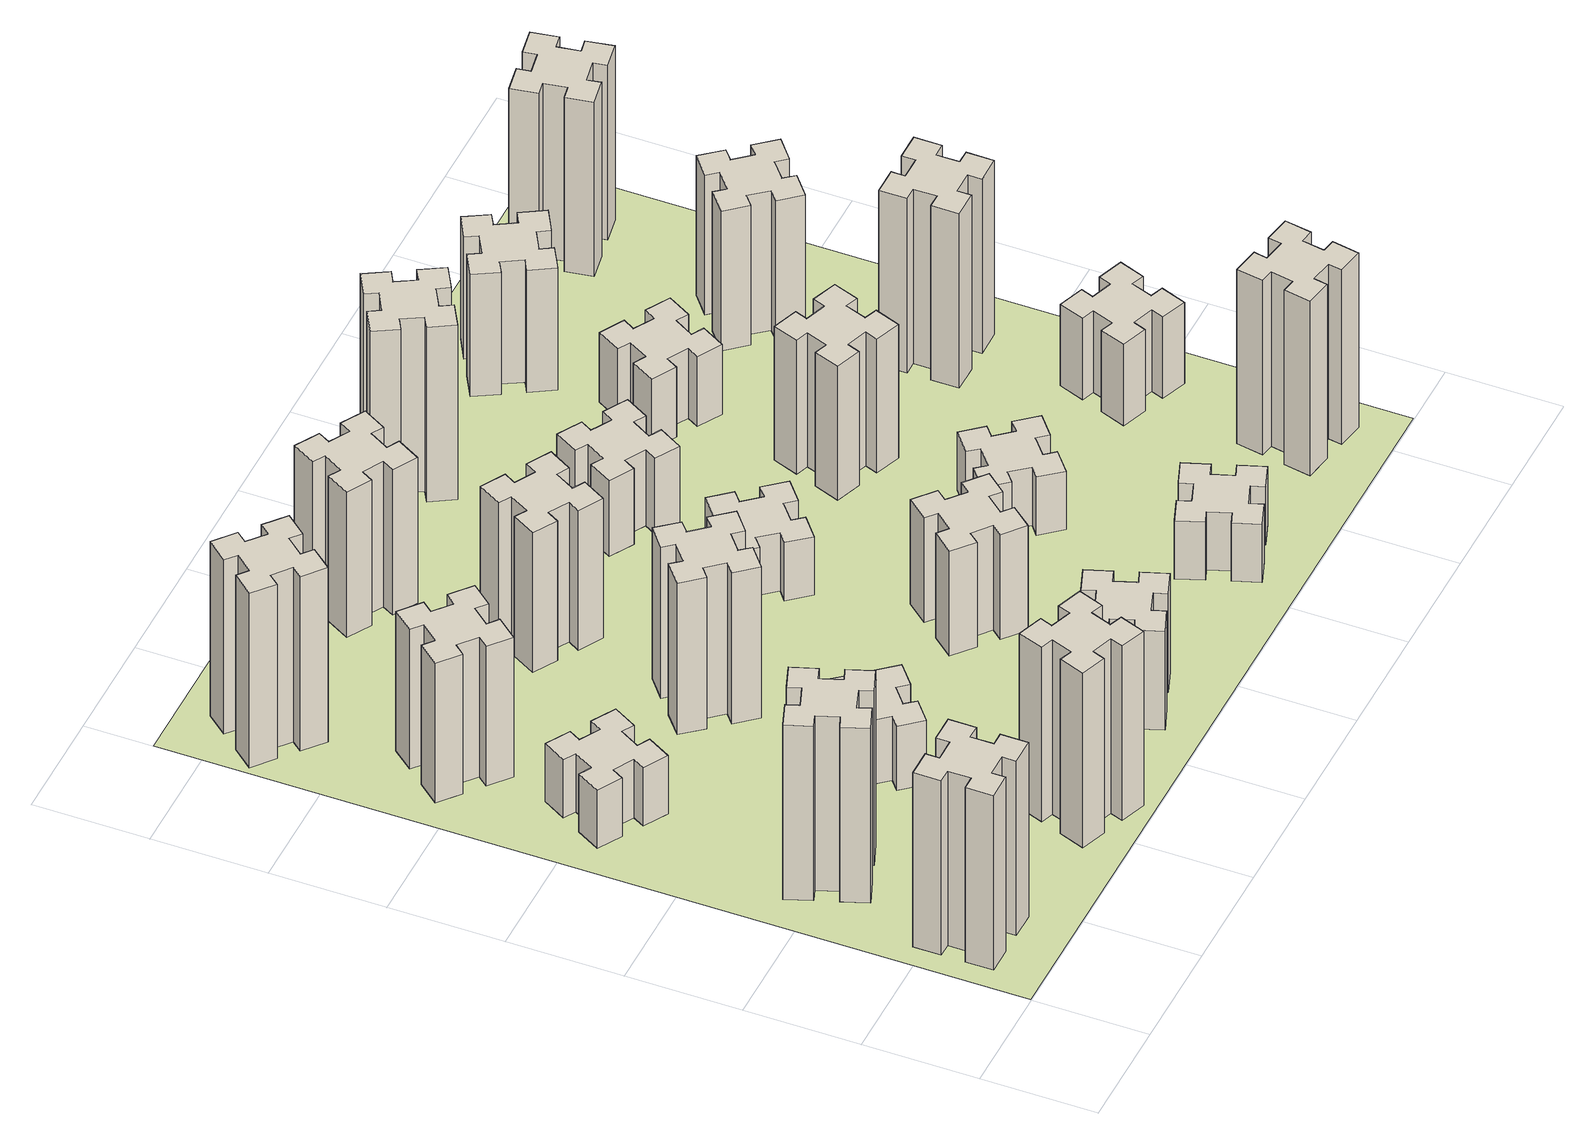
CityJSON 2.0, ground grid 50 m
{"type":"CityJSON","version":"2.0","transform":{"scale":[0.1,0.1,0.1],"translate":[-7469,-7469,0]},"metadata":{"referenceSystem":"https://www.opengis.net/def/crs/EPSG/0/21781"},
"CityObjects":{
"building1":{"type":"Building","attributes":{"class":"1000","function":"1000","usage":"1000","yearOfConstruction":2016,"roofType":"1000","measuredHeight":90,"storeysAboveGround":30,"storeysBelowGround":0},"geometry":[{"type":"Solid","lod":"1","boundaries":[[[[0,1,2,3,4,5,6,7,8,9,10,11,12,13,14,15,16,17,18,19]],[[17,16,20,21]],[[16,15,22,20]],[[15,14,23,22]],[[14,13,24,23]],[[13,12,25,24]],[[12,11,26,25]],[[11,10,27,26]],[[10,9,28,27]],[[9,8,29,28]],[[8,7,30,29]],[[7,6,31,30]],[[6,5,32,31]],[[5,4,33,32]],[[4,3,34,33]],[[3,2,35,34]],[[2,1,36,35]],[[1,0,37,36]],[[0,19,38,37]],[[19,18,39,38]],[[18,17,21,39]],[[24,25,26,27,28,29,30,31,32,33,34,35,36,37,38,39,21,20,22,23]]]]}]},
"building2":{"type":"Building","attributes":{"class":"1000","function":"1000","usage":"1000","yearOfConstruction":2016,"roofType":"1000","measuredHeight":90,"storeysAboveGround":30,"storeysBelowGround":0},"geometry":[{"type":"Solid","lod":"1","boundaries":[[[[40,41,42,43,44,45,46,47,48,49,50,51,52,53,54,55,56,57,58,59]],[[57,56,60,61]],[[56,55,62,60]],[[55,54,63,62]],[[54,53,64,63]],[[53,52,65,64]],[[52,51,66,65]],[[51,50,67,66]],[[50,49,68,67]],[[49,48,69,68]],[[48,47,70,69]],[[47,46,71,70]],[[46,45,72,71]],[[45,44,73,72]],[[44,43,74,73]],[[43,42,75,74]],[[42,41,76,75]],[[41,40,77,76]],[[40,59,78,77]],[[59,58,79,78]],[[58,57,61,79]],[[64,65,66,67,68,69,70,71,72,73,74,75,76,77,78,79,61,60,62,63]]]]}]},
"building3":{"type":"Building","attributes":{"class":"1000","function":"1000","usage":"1000","yearOfConstruction":2016,"roofType":"1000","measuredHeight":30,"storeysAboveGround":30,"storeysBelowGround":0},"geometry":[{"type":"Solid","lod":"1","boundaries":[[[[80,81,82,83,84,85,86,87,88,89,90,91,92,93,94,95,96,97,98,99]],[[97,96,100,101]],[[96,95,102,100]],[[95,94,103,102]],[[94,93,104,103]],[[93,92,105,104]],[[92,91,106,105]],[[91,90,107,106]],[[90,89,108,107]],[[89,88,109,108]],[[88,87,110,109]],[[87,86,111,110]],[[86,85,112,111]],[[85,84,113,112]],[[84,83,114,113]],[[83,82,115,114]],[[82,81,116,115]],[[81,80,117,116]],[[80,99,118,117]],[[99,98,119,118]],[[98,97,101,119]],[[104,105,106,107,108,109,110,111,112,113,114,115,116,117,118,119,101,100,102,103]]]]}]},
"building4":{"type":"Building","attributes":{"class":"1000","function":"1000","usage":"1000","yearOfConstruction":2016,"roofType":"1000","measuredHeight":72,"storeysAboveGround":30,"storeysBelowGround":0},"geometry":[{"type":"Solid","lod":"1","boundaries":[[[[120,121,122,123,124,125,126,127,128,129,130,131,132,133,134,135,136,137,138,139]],[[137,136,140,141]],[[136,135,142,140]],[[135,134,143,142]],[[134,133,144,143]],[[133,132,145,144]],[[132,131,146,145]],[[131,130,147,146]],[[130,129,148,147]],[[129,128,149,148]],[[128,127,150,149]],[[127,126,151,150]],[[126,125,152,151]],[[125,124,153,152]],[[124,123,154,153]],[[123,122,155,154]],[[122,121,156,155]],[[121,120,157,156]],[[120,139,158,157]],[[139,138,159,158]],[[138,137,141,159]],[[144,145,146,147,148,149,150,151,152,153,154,155,156,157,158,159,141,140,142,143]]]]}]},
"building5":{"type":"Building","attributes":{"class":"1000","function":"1000","usage":"1000","yearOfConstruction":2016,"roofType":"1000","measuredHeight":90,"storeysAboveGround":30,"storeysBelowGround":0},"geometry":[{"type":"Solid","lod":"1","boundaries":[[[[160,161,162,163,164,165,166,167,168,169,170,171,172,173,174,175,176,177,178,179]],[[177,176,180,181]],[[176,175,182,180]],[[175,174,183,182]],[[174,173,184,183]],[[173,172,185,184]],[[172,171,186,185]],[[171,170,187,186]],[[170,169,188,187]],[[169,168,189,188]],[[168,167,190,189]],[[167,166,191,190]],[[166,165,192,191]],[[165,164,193,192]],[[164,163,194,193]],[[163,162,195,194]],[[162,161,196,195]],[[161,160,197,196]],[[160,179,198,197]],[[179,178,199,198]],[[178,177,181,199]],[[184,185,186,187,188,189,190,191,192,193,194,195,196,197,198,199,181,180,182,183]]]]}]},
"building6":{"type":"Building","attributes":{"class":"1000","function":"1000","usage":"1000","yearOfConstruction":2016,"roofType":"1000","measuredHeight":90,"storeysAboveGround":30,"storeysBelowGround":0},"geometry":[{"type":"Solid","lod":"1","boundaries":[[[[200,201,202,203,204,205,206,207,208,209,210,211,212,213,214,215,216,217,218,219]],[[217,216,220,221]],[[216,215,222,220]],[[215,214,223,222]],[[214,213,224,223]],[[213,212,225,224]],[[212,211,226,225]],[[211,210,227,226]],[[210,209,228,227]],[[209,208,229,228]],[[208,207,230,229]],[[207,206,231,230]],[[206,205,232,231]],[[205,204,233,232]],[[204,203,234,233]],[[203,202,235,234]],[[202,201,236,235]],[[201,200,237,236]],[[200,219,238,237]],[[219,218,239,238]],[[218,217,221,239]],[[224,225,226,227,228,229,230,231,232,233,234,235,236,237,238,239,221,220,222,223]]]]}]},
"building7":{"type":"Building","attributes":{"class":"1000","function":"1000","usage":"1000","yearOfConstruction":2016,"roofType":"1000","measuredHeight":33,"storeysAboveGround":30,"storeysBelowGround":0},"geometry":[{"type":"Solid","lod":"1","boundaries":[[[[240,241,242,243,244,245,246,247,248,249,250,251,252,253,254,255,256,257,258,259]],[[257,256,260,261]],[[256,255,262,260]],[[255,254,263,262]],[[254,253,264,263]],[[253,252,265,264]],[[252,251,266,265]],[[251,250,267,266]],[[250,249,268,267]],[[249,248,269,268]],[[248,247,270,269]],[[247,246,271,270]],[[246,245,272,271]],[[245,244,273,272]],[[244,243,274,273]],[[243,242,275,274]],[[242,241,276,275]],[[241,240,277,276]],[[240,259,278,277]],[[259,258,279,278]],[[258,257,261,279]],[[264,265,266,267,268,269,270,271,272,273,274,275,276,277,278,279,261,260,262,263]]]]}]},
"building8":{"type":"Building","attributes":{"class":"1000","function":"1000","usage":"1000","yearOfConstruction":2016,"roofType":"1000","measuredHeight":78,"storeysAboveGround":30,"storeysBelowGround":0},"geometry":[{"type":"Solid","lod":"1","boundaries":[[[[280,281,282,283,284,285,286,287,288,289,290,291,292,293,294,295,296,297,298,299]],[[297,296,300,301]],[[296,295,302,300]],[[295,294,303,302]],[[294,293,304,303]],[[293,292,305,304]],[[292,291,306,305]],[[291,290,307,306]],[[290,289,308,307]],[[289,288,309,308]],[[288,287,310,309]],[[287,286,311,310]],[[286,285,312,311]],[[285,284,313,312]],[[284,283,314,313]],[[283,282,315,314]],[[282,281,316,315]],[[281,280,317,316]],[[280,299,318,317]],[[299,298,319,318]],[[298,297,301,319]],[[304,305,306,307,308,309,310,311,312,313,314,315,316,317,318,319,301,300,302,303]]]]}]},
"building9":{"type":"Building","attributes":{"class":"1000","function":"1000","usage":"1000","yearOfConstruction":2016,"roofType":"1000","measuredHeight":51,"storeysAboveGround":30,"storeysBelowGround":0},"geometry":[{"type":"Solid","lod":"1","boundaries":[[[[320,321,322,323,324,325,326,327,328,329,330,331,332,333,334,335,336,337,338,339]],[[337,336,340,341]],[[336,335,342,340]],[[335,334,343,342]],[[334,333,344,343]],[[333,332,345,344]],[[332,331,346,345]],[[331,330,347,346]],[[330,329,348,347]],[[329,328,349,348]],[[328,327,350,349]],[[327,326,351,350]],[[326,325,352,351]],[[325,324,353,352]],[[324,323,354,353]],[[323,322,355,354]],[[322,321,356,355]],[[321,320,357,356]],[[320,339,358,357]],[[339,338,359,358]],[[338,337,341,359]],[[344,345,346,347,348,349,350,351,352,353,354,355,356,357,358,359,341,340,342,343]]]]}]},
"building10":{"type":"Building","attributes":{"class":"1000","function":"1000","usage":"1000","yearOfConstruction":2016,"roofType":"1000","measuredHeight":72,"storeysAboveGround":30,"storeysBelowGround":0},"geometry":[{"type":"Solid","lod":"1","boundaries":[[[[360,361,362,363,364,365,366,367,368,369,370,371,372,373,374,375,376,377,378,379]],[[377,376,380,381]],[[376,375,382,380]],[[375,374,383,382]],[[374,373,384,383]],[[373,372,385,384]],[[372,371,386,385]],[[371,370,387,386]],[[370,369,388,387]],[[369,368,389,388]],[[368,367,390,389]],[[367,366,391,390]],[[366,365,392,391]],[[365,364,393,392]],[[364,363,394,393]],[[363,362,395,394]],[[362,361,396,395]],[[361,360,397,396]],[[360,379,398,397]],[[379,378,399,398]],[[378,377,381,399]],[[384,385,386,387,388,389,390,391,392,393,394,395,396,397,398,399,381,380,382,383]]]]}]},
"building11":{"type":"Building","attributes":{"class":"1000","function":"1000","usage":"1000","yearOfConstruction":2016,"roofType":"1000","measuredHeight":75,"storeysAboveGround":30,"storeysBelowGround":0},"geometry":[{"type":"Solid","lod":"1","boundaries":[[[[400,401,402,403,404,405,406,407,408,409,410,411,412,413,414,415,416,417,418,419]],[[417,416,420,421]],[[416,415,422,420]],[[415,414,423,422]],[[414,413,424,423]],[[413,412,425,424]],[[412,411,426,425]],[[411,410,427,426]],[[410,409,428,427]],[[409,408,429,428]],[[408,407,430,429]],[[407,406,431,430]],[[406,405,432,431]],[[405,404,433,432]],[[404,403,434,433]],[[403,402,435,434]],[[402,401,436,435]],[[401,400,437,436]],[[400,419,438,437]],[[419,418,439,438]],[[418,417,421,439]],[[424,425,426,427,428,429,430,431,432,433,434,435,436,437,438,439,421,420,422,423]]]]}]},
"building12":{"type":"Building","attributes":{"class":"1000","function":"1000","usage":"1000","yearOfConstruction":2016,"roofType":"1000","measuredHeight":54,"storeysAboveGround":30,"storeysBelowGround":0},"geometry":[{"type":"Solid","lod":"1","boundaries":[[[[440,441,442,443,444,445,446,447,448,449,450,451,452,453,454,455,456,457,458,459]],[[457,456,460,461]],[[456,455,462,460]],[[455,454,463,462]],[[454,453,464,463]],[[453,452,465,464]],[[452,451,466,465]],[[451,450,467,466]],[[450,449,468,467]],[[449,448,469,468]],[[448,447,470,469]],[[447,446,471,470]],[[446,445,472,471]],[[445,444,473,472]],[[444,443,474,473]],[[443,442,475,474]],[[442,441,476,475]],[[441,440,477,476]],[[440,459,478,477]],[[459,458,479,478]],[[458,457,461,479]],[[464,465,466,467,468,469,470,471,472,473,474,475,476,477,478,479,461,460,462,463]]]]}]},
"building13":{"type":"Building","attributes":{"class":"1000","function":"1000","usage":"1000","yearOfConstruction":2016,"roofType":"1000","measuredHeight":30,"storeysAboveGround":30,"storeysBelowGround":0},"geometry":[{"type":"Solid","lod":"1","boundaries":[[[[480,481,482,483,484,485,486,487,488,489,490,491,492,493,494,495,496,497,498,499]],[[497,496,500,501]],[[496,495,502,500]],[[495,494,503,502]],[[494,493,504,503]],[[493,492,505,504]],[[492,491,506,505]],[[491,490,507,506]],[[490,489,508,507]],[[489,488,509,508]],[[488,487,510,509]],[[487,486,511,510]],[[486,485,512,511]],[[485,484,513,512]],[[484,483,514,513]],[[483,482,515,514]],[[482,481,516,515]],[[481,480,517,516]],[[480,499,518,517]],[[499,498,519,518]],[[498,497,501,519]],[[504,505,506,507,508,509,510,511,512,513,514,515,516,517,518,519,501,500,502,503]]]]}]},
"building14":{"type":"Building","attributes":{"class":"1000","function":"1000","usage":"1000","yearOfConstruction":2016,"roofType":"1000","measuredHeight":39,"storeysAboveGround":30,"storeysBelowGround":0},"geometry":[{"type":"Solid","lod":"1","boundaries":[[[[520,521,522,523,524,525,526,527,528,529,530,531,532,533,534,535,536,537,538,539]],[[537,536,540,541]],[[536,535,542,540]],[[535,534,543,542]],[[534,533,544,543]],[[533,532,545,544]],[[532,531,546,545]],[[531,530,547,546]],[[530,529,548,547]],[[529,528,549,548]],[[528,527,550,549]],[[527,526,551,550]],[[526,525,552,551]],[[525,524,553,552]],[[524,523,554,553]],[[523,522,555,554]],[[522,521,556,555]],[[521,520,557,556]],[[520,539,558,557]],[[539,538,559,558]],[[538,537,541,559]],[[544,545,546,547,548,549,550,551,552,553,554,555,556,557,558,559,541,540,542,543]]]]}]},
"building15":{"type":"Building","attributes":{"class":"1000","function":"1000","usage":"1000","yearOfConstruction":2016,"roofType":"1000","measuredHeight":30,"storeysAboveGround":30,"storeysBelowGround":0},"geometry":[{"type":"Solid","lod":"1","boundaries":[[[[560,561,562,563,564,565,566,567,568,569,570,571,572,573,574,575,576,577,578,579]],[[577,576,580,581]],[[576,575,582,580]],[[575,574,583,582]],[[574,573,584,583]],[[573,572,585,584]],[[572,571,586,585]],[[571,570,587,586]],[[570,569,588,587]],[[569,568,589,588]],[[568,567,590,589]],[[567,566,591,590]],[[566,565,592,591]],[[565,564,593,592]],[[564,563,594,593]],[[563,562,595,594]],[[562,561,596,595]],[[561,560,597,596]],[[560,579,598,597]],[[579,578,599,598]],[[578,577,581,599]],[[584,585,586,587,588,589,590,591,592,593,594,595,596,597,598,599,581,580,582,583]]]]}]},
"building16":{"type":"Building","attributes":{"class":"1000","function":"1000","usage":"1000","yearOfConstruction":2016,"roofType":"1000","measuredHeight":90,"storeysAboveGround":30,"storeysBelowGround":0},"geometry":[{"type":"Solid","lod":"1","boundaries":[[[[600,601,602,603,604,605,606,607,608,609,610,611,612,613,614,615,616,617,618,619]],[[617,616,620,621]],[[616,615,622,620]],[[615,614,623,622]],[[614,613,624,623]],[[613,612,625,624]],[[612,611,626,625]],[[611,610,627,626]],[[610,609,628,627]],[[609,608,629,628]],[[608,607,630,629]],[[607,606,631,630]],[[606,605,632,631]],[[605,604,633,632]],[[604,603,634,633]],[[603,602,635,634]],[[602,601,636,635]],[[601,600,637,636]],[[600,619,638,637]],[[619,618,639,638]],[[618,617,621,639]],[[624,625,626,627,628,629,630,631,632,633,634,635,636,637,638,639,621,620,622,623]]]]}]},
"building17":{"type":"Building","attributes":{"class":"1000","function":"1000","usage":"1000","yearOfConstruction":2016,"roofType":"1000","measuredHeight":30,"storeysAboveGround":30,"storeysBelowGround":0},"geometry":[{"type":"Solid","lod":"1","boundaries":[[[[640,641,642,643,644,645,646,647,648,649,650,651,652,653,654,655,656,657,658,659]],[[657,656,660,661]],[[656,655,662,660]],[[655,654,663,662]],[[654,653,664,663]],[[653,652,665,664]],[[652,651,666,665]],[[651,650,667,666]],[[650,649,668,667]],[[649,648,669,668]],[[648,647,670,669]],[[647,646,671,670]],[[646,645,672,671]],[[645,644,673,672]],[[644,643,674,673]],[[643,642,675,674]],[[642,641,676,675]],[[641,640,677,676]],[[640,659,678,677]],[[659,658,679,678]],[[658,657,661,679]],[[664,665,666,667,668,669,670,671,672,673,674,675,676,677,678,679,661,660,662,663]]]]}]},
"building18":{"type":"Building","attributes":{"class":"1000","function":"1000","usage":"1000","yearOfConstruction":2016,"roofType":"1000","measuredHeight":69,"storeysAboveGround":30,"storeysBelowGround":0},"geometry":[{"type":"Solid","lod":"1","boundaries":[[[[680,681,682,683,684,685,686,687,688,689,690,691,692,693,694,695,696,697,698,699]],[[697,696,700,701]],[[696,695,702,700]],[[695,694,703,702]],[[694,693,704,703]],[[693,692,705,704]],[[692,691,706,705]],[[691,690,707,706]],[[690,689,708,707]],[[689,688,709,708]],[[688,687,710,709]],[[687,686,711,710]],[[686,685,712,711]],[[685,684,713,712]],[[684,683,714,713]],[[683,682,715,714]],[[682,681,716,715]],[[681,680,717,716]],[[680,699,718,717]],[[699,698,719,718]],[[698,697,701,719]],[[704,705,706,707,708,709,710,711,712,713,714,715,716,717,718,719,701,700,702,703]]]]}]},
"building19":{"type":"Building","attributes":{"class":"1000","function":"1000","usage":"1000","yearOfConstruction":2016,"roofType":"1000","measuredHeight":36,"storeysAboveGround":30,"storeysBelowGround":0},"geometry":[{"type":"Solid","lod":"1","boundaries":[[[[720,721,722,723,724,725,726,727,728,729,730,731,732,733,734,735,736,737,738,739]],[[737,736,740,741]],[[736,735,742,740]],[[735,734,743,742]],[[734,733,744,743]],[[733,732,745,744]],[[732,731,746,745]],[[731,730,747,746]],[[730,729,748,747]],[[729,728,749,748]],[[728,727,750,749]],[[727,726,751,750]],[[726,725,752,751]],[[725,724,753,752]],[[724,723,754,753]],[[723,722,755,754]],[[722,721,756,755]],[[721,720,757,756]],[[720,739,758,757]],[[739,738,759,758]],[[738,737,741,759]],[[744,745,746,747,748,749,750,751,752,753,754,755,756,757,758,759,741,740,742,743]]]]}]},
"building20":{"type":"Building","attributes":{"class":"1000","function":"1000","usage":"1000","yearOfConstruction":2016,"roofType":"1000","measuredHeight":90,"storeysAboveGround":30,"storeysBelowGround":0},"geometry":[{"type":"Solid","lod":"1","boundaries":[[[[760,761,762,763,764,765,766,767,768,769,770,771,772,773,774,775,776,777,778,779]],[[777,776,780,781]],[[776,775,782,780]],[[775,774,783,782]],[[774,773,784,783]],[[773,772,785,784]],[[772,771,786,785]],[[771,770,787,786]],[[770,769,788,787]],[[769,768,789,788]],[[768,767,790,789]],[[767,766,791,790]],[[766,765,792,791]],[[765,764,793,792]],[[764,763,794,793]],[[763,762,795,794]],[[762,761,796,795]],[[761,760,797,796]],[[760,779,798,797]],[[779,778,799,798]],[[778,777,781,799]],[[784,785,786,787,788,789,790,791,792,793,794,795,796,797,798,799,781,780,782,783]]]]}]},
"building21":{"type":"Building","attributes":{"class":"1000","function":"1000","usage":"1000","yearOfConstruction":2016,"roofType":"1000","measuredHeight":63,"storeysAboveGround":30,"storeysBelowGround":0},"geometry":[{"type":"Solid","lod":"1","boundaries":[[[[800,801,802,803,804,805,806,807,808,809,810,811,812,813,814,815,816,817,818,819]],[[817,816,820,821]],[[816,815,822,820]],[[815,814,823,822]],[[814,813,824,823]],[[813,812,825,824]],[[812,811,826,825]],[[811,810,827,826]],[[810,809,828,827]],[[809,808,829,828]],[[808,807,830,829]],[[807,806,831,830]],[[806,805,832,831]],[[805,804,833,832]],[[804,803,834,833]],[[803,802,835,834]],[[802,801,836,835]],[[801,800,837,836]],[[800,819,838,837]],[[819,818,839,838]],[[818,817,821,839]],[[824,825,826,827,828,829,830,831,832,833,834,835,836,837,838,839,821,820,822,823]]]]}]},
"building22":{"type":"Building","attributes":{"class":"1000","function":"1000","usage":"1000","yearOfConstruction":2016,"roofType":"1000","measuredHeight":42,"storeysAboveGround":30,"storeysBelowGround":0},"geometry":[{"type":"Solid","lod":"1","boundaries":[[[[840,841,842,843,844,845,846,847,848,849,850,851,852,853,854,855,856,857,858,859]],[[857,856,860,861]],[[856,855,862,860]],[[855,854,863,862]],[[854,853,864,863]],[[853,852,865,864]],[[852,851,866,865]],[[851,850,867,866]],[[850,849,868,867]],[[849,848,869,868]],[[848,847,870,869]],[[847,846,871,870]],[[846,845,872,871]],[[845,844,873,872]],[[844,843,874,873]],[[843,842,875,874]],[[842,841,876,875]],[[841,840,877,876]],[[840,859,878,877]],[[859,858,879,878]],[[858,857,861,879]],[[864,865,866,867,868,869,870,871,872,873,874,875,876,877,878,879,861,860,862,863]]]]}]},
"building23":{"type":"Building","attributes":{"class":"1000","function":"1000","usage":"1000","yearOfConstruction":2016,"roofType":"1000","measuredHeight":90,"storeysAboveGround":30,"storeysBelowGround":0},"geometry":[{"type":"Solid","lod":"1","boundaries":[[[[880,881,882,883,884,885,886,887,888,889,890,891,892,893,894,895,896,897,898,899]],[[897,896,900,901]],[[896,895,902,900]],[[895,894,903,902]],[[894,893,904,903]],[[893,892,905,904]],[[892,891,906,905]],[[891,890,907,906]],[[890,889,908,907]],[[889,888,909,908]],[[888,887,910,909]],[[887,886,911,910]],[[886,885,912,911]],[[885,884,913,912]],[[884,883,914,913]],[[883,882,915,914]],[[882,881,916,915]],[[881,880,917,916]],[[880,899,918,917]],[[899,898,919,918]],[[898,897,901,919]],[[904,905,906,907,908,909,910,911,912,913,914,915,916,917,918,919,901,900,902,903]]]]}]},
"building24":{"type":"Building","attributes":{"class":"1000","function":"1000","usage":"1000","yearOfConstruction":2016,"roofType":"1000","measuredHeight":72,"storeysAboveGround":30,"storeysBelowGround":0},"geometry":[{"type":"Solid","lod":"1","boundaries":[[[[920,921,922,923,924,925,926,927,928,929,930,931,932,933,934,935,936,937,938,939]],[[937,936,940,941]],[[936,935,942,940]],[[935,934,943,942]],[[934,933,944,943]],[[933,932,945,944]],[[932,931,946,945]],[[931,930,947,946]],[[930,929,948,947]],[[929,928,949,948]],[[928,927,950,949]],[[927,926,951,950]],[[926,925,952,951]],[[925,924,953,952]],[[924,923,954,953]],[[923,922,955,954]],[[922,921,956,955]],[[921,920,957,956]],[[920,939,958,957]],[[939,938,959,958]],[[938,937,941,959]],[[944,945,946,947,948,949,950,951,952,953,954,955,956,957,958,959,941,940,942,943]]]]}]},
"building25":{"type":"Building","attributes":{"class":"1000","function":"1000","usage":"1000","yearOfConstruction":2016,"roofType":"1000","measuredHeight":90,"storeysAboveGround":30,"storeysBelowGround":0},"geometry":[{"type":"Solid","lod":"1","boundaries":[[[[960,961,962,963,964,965,966,967,968,969,970,971,972,973,974,975,976,977,978,979]],[[977,976,980,981]],[[976,975,982,980]],[[975,974,983,982]],[[974,973,984,983]],[[973,972,985,984]],[[972,971,986,985]],[[971,970,987,986]],[[970,969,988,987]],[[969,968,989,988]],[[968,967,990,989]],[[967,966,991,990]],[[966,965,992,991]],[[965,964,993,992]],[[964,963,994,993]],[[963,962,995,994]],[[962,961,996,995]],[[961,960,997,996]],[[960,979,998,997]],[[979,978,999,998]],[[978,977,981,999]],[[984,985,986,987,988,989,990,991,992,993,994,995,996,997,998,999,981,980,982,983]]]]}]},
"landuse1":{"type":"LandUse","attributes":{"name":"plot1","function":"1010"},"geometry":[{"type":"MultiSurface","lod":"1","boundaries":[[[1000,1001,1002,1003]]]}]}
},
"vertices":[
[165,425,0],[165,325,0],[105,325,0],[105,205,0],[225,205,0],[225,265,0],[325,265,0],[325,205,0],[445,205,0],[445,325,0],[385,325,0],[385,425,0],[445,425,0],[445,545,0],[325,545,0],[325,485,0],[225,485,0],[225,545,0],[105,545,0],[105,425,0],[225,485,900],[225,545,900],[325,485,900],[325,545,900],[445,545,900],[445,425,900],[385,425,900],[385,325,900],[445,325,900],[445,205,900],[325,205,900],[325,265,900],[225,265,900],[225,205,900],[105,205,900],[105,325,900],[165,325,900],[165,425,900],[105,425,900],[105,545,900],
[255,1025,0],[289,931,0],[233,910,0],[274,797,0],[387,839,0],[366,895,0],[460,929,0],[480,873,0],[593,914,0],[552,1027,0],[496,1006,0],[462,1100,0],[518,1120,0],[477,1233,0],[364,1192,0],[385,1136,0],[291,1102,0],[270,1158,0],[157,1117,0],[199,1004,0],[291,1102,900],[270,1158,900],[385,1136,900],[364,1192,900],[477,1233,900],[518,1120,900],[462,1100,900],[496,1006,900],[552,1027,900],[593,914,900],[480,873,900],[460,929,900],[366,895,900],[387,839,900],[274,797,900],[233,910,900],[289,931,900],[255,1025,900],[199,1004,900],[157,1117,900],
[474,2026,0],[387,2076,0],[417,2128,0],[313,2188,0],[253,2084,0],[305,2054,0],[255,1967,0],[203,1997,0],[143,1893,0],[247,1833,0],[277,1885,0],[364,1835,0],[334,1783,0],[438,1723,0],[498,1827,0],[446,1857,0],[496,1944,0],[548,1914,0],[608,2018,0],[504,2078,0],[496,1944,300],[548,1914,300],[446,1857,300],[498,1827,300],[438,1723,300],[334,1783,300],[364,1835,300],[277,1885,300],[247,1833,300],[143,1893,300],[203,1997,300],[255,1967,300],[305,2054,300],[253,2084,300],[313,2188,300],[417,2128,300],[387,2076,300],[474,2026,300],[504,2078,300],[608,2018,300],
[484,2647,0],[408,2712,0],[446,2758,0],[354,2835,0],[277,2743,0],[323,2704,0],[259,2628,0],[213,2666,0],[136,2574,0],[228,2497,0],[266,2543,0],[343,2479,0],[304,2433,0],[396,2356,0],[473,2448,0],[427,2486,0],[492,2563,0],[538,2524,0],[615,2616,0],[523,2693,0],[492,2563,720],[538,2524,720],[427,2486,720],[473,2448,720],[396,2356,720],[304,2433,720],[343,2479,720],[266,2543,720],[228,2497,720],[136,2574,720],[213,2666,720],[259,2628,720],[323,2704,720],[277,2743,720],[354,2835,720],[446,2758,720],[408,2712,720],[484,2647,720],[523,2693,720],[615,2616,720],
[1029,360,0],[995,266,0],[939,287,0],[897,174,0],[1010,133,0],[1031,189,0],[1125,155,0],[1104,99,0],[1217,57,0],[1258,170,0],[1202,191,0],[1236,285,0],[1292,264,0],[1333,377,0],[1220,418,0],[1200,362,0],[1106,396,0],[1127,452,0],[1014,493,0],[973,380,0],[1106,396,900],[1127,452,900],[1200,362,900],[1220,418,900],[1333,377,900],[1292,264,900],[1236,285,900],[1202,191,900],[1258,170,900],[1217,57,900],[1104,99,900],[1125,155,900],[1031,189,900],[1010,133,900],[897,174,900],[939,287,900],[995,266,900],[1029,360,900],[973,380,900],[1014,493,900],
[384,3387,0],[308,3452,0],[346,3498,0],[254,3575,0],[177,3483,0],[223,3444,0],[159,3368,0],[113,3406,0],[36,3314,0],[128,3237,0],[166,3283,0],[243,3219,0],[204,3173,0],[296,3096,0],[373,3188,0],[327,3226,0],[392,3303,0],[438,3264,0],[515,3356,0],[423,3433,0],[392,3303,900],[438,3264,900],[327,3226,900],[373,3188,900],[296,3096,900],[204,3173,900],[243,3219,900],[166,3283,900],[128,3237,900],[36,3314,900],[113,3406,900],[159,3368,900],[223,3444,900],[177,3483,900],[254,3575,900],[346,3498,900],[308,3452,900],[384,3387,900],[423,3433,900],[515,3356,900],
[983,1232,0],[906,1167,0],[868,1213,0],[776,1136,0],[853,1044,0],[899,1083,0],[963,1006,0],[917,968,0],[994,876,0],[1086,953,0],[1048,999,0],[1124,1063,0],[1163,1017,0],[1255,1094,0],[1178,1186,0],[1132,1148,0],[1067,1224,0],[1113,1263,0],[1036,1355,0],[944,1278,0],[1067,1224,330],[1113,1263,330],[1132,1148,330],[1178,1186,330],[1255,1094,330],[1163,1017,330],[1124,1063,330],[1048,999,330],[1086,953,330],[994,876,330],[917,968,330],[963,1006,330],[899,1083,330],[853,1044,330],[776,1136,330],[868,1213,330],[906,1167,330],[983,1232,330],[944,1278,330],[1036,1355,330],
[1083,1972,0],[1006,1907,0],[968,1953,0],[876,1876,0],[953,1784,0],[999,1823,0],[1063,1746,0],[1017,1708,0],[1094,1616,0],[1186,1693,0],[1148,1739,0],[1224,1803,0],[1263,1757,0],[1355,1834,0],[1278,1926,0],[1232,1888,0],[1167,1964,0],[1213,2003,0],[1136,2095,0],[1044,2018,0],[1167,1964,780],[1213,2003,780],[1232,1888,780],[1278,1926,780],[1355,1834,780],[1263,1757,780],[1224,1803,780],[1148,1739,780],[1186,1693,780],[1094,1616,780],[1017,1708,780],[1063,1746,780],[999,1823,780],[953,1784,780],[876,1876,780],[968,1953,780],[1006,1907,780],[1083,1972,780],[1044,2018,780],[1136,2095,780],
[1765,496,0],[1671,462,0],[1650,518,0],[1537,477,0],[1579,364,0],[1635,385,0],[1669,291,0],[1613,270,0],[1654,157,0],[1767,199,0],[1746,255,0],[1840,289,0],[1860,233,0],[1973,274,0],[1932,387,0],[1876,366,0],[1842,460,0],[1898,480,0],[1857,593,0],[1744,552,0],[1842,460,510],[1898,480,510],[1876,366,510],[1932,387,510],[1973,274,510],[1860,233,510],[1840,289,510],[1746,255,510],[1767,199,510],[1654,157,510],[1613,270,510],[1669,291,510],[1635,385,510],[1579,364,510],[1537,477,510],[1650,518,510],[1671,462,510],[1765,496,510],[1744,552,510],[1857,593,510],
[1314,2666,0],[1227,2716,0],[1257,2768,0],[1153,2828,0],[1093,2724,0],[1145,2694,0],[1095,2607,0],[1043,2637,0],[983,2533,0],[1087,2473,0],[1117,2525,0],[1204,2475,0],[1174,2423,0],[1278,2363,0],[1338,2467,0],[1286,2497,0],[1336,2584,0],[1388,2554,0],[1448,2658,0],[1344,2718,0],[1336,2584,720],[1388,2554,720],[1286,2497,720],[1338,2467,720],[1278,2363,720],[1174,2423,720],[1204,2475,720],[1117,2525,720],[1087,2473,720],[983,2533,720],[1043,2637,720],[1095,2607,720],[1145,2694,720],[1093,2724,720],[1153,2828,720],[1257,2768,720],[1227,2716,720],[1314,2666,720],[1344,2718,720],[1448,2658,720],
[1214,3406,0],[1127,3456,0],[1157,3508,0],[1053,3568,0],[993,3464,0],[1045,3434,0],[995,3347,0],[943,3377,0],[883,3273,0],[987,3213,0],[1017,3265,0],[1104,3215,0],[1074,3163,0],[1178,3103,0],[1238,3207,0],[1186,3237,0],[1236,3324,0],[1288,3294,0],[1348,3398,0],[1244,3458,0],[1236,3324,750],[1288,3294,750],[1186,3237,750],[1238,3207,750],[1178,3103,750],[1074,3163,750],[1104,3215,750],[1017,3265,750],[987,3213,750],[883,3273,750],[943,3377,750],[995,3347,750],[1045,3434,750],[993,3464,750],[1053,3568,750],[1157,3508,750],[1127,3456,750],[1214,3406,750],[1244,3458,750],[1348,3398,750],
[1846,1063,0],[1923,999,0],[1884,953,0],[1976,876,0],[2053,968,0],[2007,1006,0],[2072,1083,0],[2118,1044,0],[2195,1136,0],[2103,1213,0],[2064,1167,0],[1988,1232,0],[2026,1278,0],[1934,1355,0],[1857,1263,0],[1903,1224,0],[1839,1148,0],[1793,1186,0],[1716,1094,0],[1808,1017,0],[1839,1148,540],[1793,1186,540],[1903,1224,540],[1857,1263,540],[1934,1355,540],[2026,1278,540],[1988,1232,540],[2064,1167,540],[2103,1213,540],[2195,1136,540],[2118,1044,540],[2072,1083,540],[2007,1006,540],[2053,968,540],[1976,876,540],[1884,953,540],[1923,999,540],[1846,1063,540],[1808,1017,540],[1716,1094,540],
[1972,1988,0],[1907,2064,0],[1953,2103,0],[1876,2195,0],[1784,2118,0],[1823,2072,0],[1746,2007,0],[1708,2053,0],[1616,1976,0],[1693,1884,0],[1739,1923,0],[1803,1846,0],[1757,1808,0],[1834,1716,0],[1926,1793,0],[1888,1839,0],[1964,1903,0],[2003,1857,0],[2095,1934,0],[2018,2026,0],[1964,1903,300],[2003,1857,300],[1888,1839,300],[1926,1793,300],[1834,1716,300],[1757,1808,300],[1803,1846,300],[1739,1923,300],[1693,1884,300],[1616,1976,300],[1708,2053,300],[1746,2007,300],[1823,2072,300],[1784,2118,300],[1876,2195,300],[1953,2103,300],[1907,2064,300],[1972,1988,300],[2018,2026,300],[2095,1934,300],
[2026,2497,0],[2076,2584,0],[2128,2554,0],[2188,2658,0],[2084,2718,0],[2054,2666,0],[1967,2716,0],[1997,2768,0],[1893,2828,0],[1833,2724,0],[1885,2694,0],[1835,2607,0],[1783,2637,0],[1723,2533,0],[1827,2473,0],[1857,2525,0],[1944,2475,0],[1914,2423,0],[2018,2363,0],[2078,2467,0],[1944,2475,390],[1914,2423,390],[1857,2525,390],[1827,2473,390],[1723,2533,390],[1783,2637,390],[1835,2607,390],[1885,2694,390],[1833,2724,390],[1893,2828,390],[1997,2768,390],[1967,2716,390],[2054,2666,390],[2084,2718,390],[2188,2658,390],[2128,2554,390],[2076,2584,390],[2026,2497,390],[2078,2467,390],[2018,2363,390],
[2816,366,0],[2782,460,0],[2838,480,0],[2797,593,0],[2684,552,0],[2705,496,0],[2611,462,0],[2590,518,0],[2477,477,0],[2519,364,0],[2575,385,0],[2609,291,0],[2553,270,0],[2594,157,0],[2707,199,0],[2686,255,0],[2780,289,0],[2800,233,0],[2913,274,0],[2872,387,0],[2780,289,300],[2800,233,300],[2686,255,300],[2707,199,300],[2594,157,300],[2553,270,300],[2609,291,300],[2575,385,300],[2519,364,300],[2477,477,300],[2590,518,300],[2611,462,300],[2705,496,300],[2684,552,300],[2797,593,300],[2838,480,300],[2782,460,300],[2816,366,300],[2872,387,300],[2913,274,300],
[1844,3556,0],[1757,3506,0],[1727,3558,0],[1623,3498,0],[1683,3394,0],[1735,3424,0],[1785,3337,0],[1733,3307,0],[1793,3203,0],[1897,3263,0],[1867,3315,0],[1954,3365,0],[1984,3313,0],[2088,3373,0],[2028,3477,0],[1976,3447,0],[1926,3534,0],[1978,3564,0],[1918,3668,0],[1814,3608,0],[1926,3534,900],[1978,3564,900],[1976,3447,900],[2028,3477,900],[2088,3373,900],[1984,3313,900],[1954,3365,900],[1867,3315,900],[1897,3263,900],[1793,3203,900],[1733,3307,900],[1785,3337,900],[1735,3424,900],[1683,3394,900],[1623,3498,900],[1727,3558,900],[1757,3506,900],[1844,3556,900],[1814,3608,900],[1918,3668,900],
[2628,1099,0],[2704,1163,0],[2743,1117,0],[2835,1194,0],[2758,1286,0],[2712,1248,0],[2647,1324,0],[2693,1363,0],[2616,1455,0],[2524,1378,0],[2563,1332,0],[2486,1267,0],[2448,1313,0],[2356,1236,0],[2433,1144,0],[2479,1183,0],[2543,1106,0],[2497,1068,0],[2574,976,0],[2666,1053,0],[2543,1106,300],[2497,1068,300],[2479,1183,300],[2433,1144,300],[2356,1236,300],[2448,1313,300],[2486,1267,300],[2563,1332,300],[2524,1378,300],[2616,1455,300],[2693,1363,300],[2647,1324,300],[2712,1248,300],[2758,1286,300],[2835,1194,300],[2743,1117,300],[2704,1163,300],[2628,1099,300],[2666,1053,300],[2574,976,300],
[2682,1871,0],[2716,1965,0],[2772,1944,0],[2813,2057,0],[2700,2098,0],[2680,2042,0],[2586,2076,0],[2607,2132,0],[2494,2173,0],[2453,2060,0],[2509,2040,0],[2475,1946,0],[2419,1967,0],[2377,1854,0],[2490,1813,0],[2511,1869,0],[2605,1835,0],[2584,1779,0],[2697,1737,0],[2738,1850,0],[2605,1835,690],[2584,1779,690],[2511,1869,690],[2490,1813,690],[2377,1854,690],[2419,1967,690],[2475,1946,690],[2509,2040,690],[2453,2060,690],[2494,2173,690],[2607,2132,690],[2586,2076,690],[2680,2042,690],[2700,2098,690],[2813,2057,690],[2772,1944,690],[2716,1965,690],[2682,1871,690],[2738,1850,690],[2697,1737,690],
[2497,2625,0],[2584,2575,0],[2554,2523,0],[2658,2463,0],[2718,2567,0],[2666,2597,0],[2716,2684,0],[2768,2654,0],[2828,2758,0],[2724,2818,0],[2694,2766,0],[2607,2816,0],[2637,2868,0],[2533,2928,0],[2473,2824,0],[2525,2794,0],[2475,2707,0],[2423,2737,0],[2363,2633,0],[2467,2573,0],[2475,2707,360],[2423,2737,360],[2525,2794,360],[2473,2824,360],[2533,2928,360],[2637,2868,360],[2607,2816,360],[2694,2766,360],[2724,2818,360],[2828,2758,360],[2768,2654,360],[2716,2684,360],[2666,2597,360],[2718,2567,360],[2658,2463,360],[2554,2523,360],[2584,2575,360],[2497,2625,360],[2467,2573,360],[2363,2633,360],
[3504,475,0],[3405,492,0],[3416,551,0],[3297,572,0],[3277,454,0],[3336,444,0],[3318,345,0],[3259,356,0],[3238,237,0],[3357,217,0],[3367,276,0],[3465,258,0],[3455,199,0],[3573,178,0],[3594,297,0],[3535,307,0],[3552,405,0],[3611,395,0],[3632,513,0],[3514,534,0],[3552,405,900],[3611,395,900],[3535,307,900],[3594,297,900],[3573,178,900],[3455,199,900],[3465,258,900],[3367,276,900],[3357,217,900],[3238,237,900],[3259,356,900],[3318,345,900],[3336,444,900],[3277,454,900],[3297,572,900],[3416,551,900],[3405,492,900],[3504,475,900],[3514,534,900],[3632,513,900],
[2716,3347,0],[2666,3434,0],[2718,3464,0],[2658,3568,0],[2554,3508,0],[2584,3456,0],[2497,3406,0],[2467,3458,0],[2363,3398,0],[2423,3294,0],[2475,3324,0],[2525,3237,0],[2473,3207,0],[2533,3103,0],[2637,3163,0],[2607,3215,0],[2694,3265,0],[2724,3213,0],[2828,3273,0],[2768,3377,0],[2694,3265,630],[2724,3213,630],[2607,3215,630],[2637,3163,630],[2533,3103,630],[2473,3207,630],[2525,3237,630],[2475,3324,630],[2423,3294,630],[2363,3398,630],[2467,3458,630],[2497,3406,630],[2584,3456,630],[2554,3508,630],[2658,3568,630],[2718,3464,630],[2666,3434,630],[2716,3347,630],[2768,3377,630],[2828,3273,630],
[3351,1029,0],[3445,995,0],[3424,939,0],[3537,897,0],[3578,1010,0],[3522,1031,0],[3556,1125,0],[3612,1104,0],[3653,1217,0],[3540,1258,0],[3520,1202,0],[3426,1236,0],[3447,1292,0],[3334,1333,0],[3293,1220,0],[3349,1200,0],[3315,1106,0],[3259,1127,0],[3217,1014,0],[3330,973,0],[3315,1106,420],[3259,1127,420],[3349,1200,420],[3293,1220,420],[3334,1333,420],[3447,1292,420],[3426,1236,420],[3520,1202,420],[3540,1258,420],[3653,1217,420],[3612,1104,420],[3556,1125,420],[3522,1031,420],[3578,1010,420],[3537,897,420],[3424,939,420],[3445,995,420],[3351,1029,420],[3330,973,420],[3217,1014,420],
[3445,1805,0],[3445,1905,0],[3505,1905,0],[3505,2025,0],[3385,2025,0],[3385,1965,0],[3285,1965,0],[3285,2025,0],[3165,2025,0],[3165,1905,0],[3225,1905,0],[3225,1805,0],[3165,1805,0],[3165,1685,0],[3285,1685,0],[3285,1745,0],[3385,1745,0],[3385,1685,0],[3505,1685,0],[3505,1805,0],[3385,1745,900],[3385,1685,900],[3285,1745,900],[3285,1685,900],[3165,1685,900],[3165,1805,900],[3225,1805,900],[3225,1905,900],[3165,1905,900],[3165,2025,900],[3285,2025,900],[3285,1965,900],[3385,1965,900],[3385,2025,900],[3505,2025,900],[3505,1905,900],[3445,1905,900],[3445,1805,900],[3505,1805,900],[3505,1685,900],
[3119,2563,0],[3183,2486,0],[3137,2448,0],[3214,2356,0],[3306,2433,0],[3268,2479,0],[3344,2543,0],[3383,2497,0],[3475,2574,0],[3398,2666,0],[3352,2628,0],[3287,2704,0],[3333,2743,0],[3256,2835,0],[3164,2758,0],[3203,2712,0],[3126,2647,0],[3088,2693,0],[2996,2616,0],[3073,2524,0],[3126,2647,720],[3088,2693,720],[3203,2712,720],[3164,2758,720],[3256,2835,720],[3333,2743,720],[3287,2704,720],[3352,2628,720],[3398,2666,720],[3475,2574,720],[3383,2497,720],[3344,2543,720],[3268,2479,720],[3306,2433,720],[3214,2356,720],[3137,2448,720],[3183,2486,720],[3119,2563,720],[3073,2524,720],[2996,2616,720],
[3365,3552,0],[3267,3535,0],[3257,3594,0],[3138,3573,0],[3159,3455,0],[3218,3465,0],[3236,3367,0],[3177,3357,0],[3197,3238,0],[3316,3259,0],[3305,3318,0],[3404,3336,0],[3414,3277,0],[3532,3297,0],[3511,3416,0],[3452,3405,0],[3435,3504,0],[3494,3514,0],[3473,3632,0],[3355,3611,0],[3435,3504,900],[3494,3514,900],[3452,3405,900],[3511,3416,900],[3532,3297,900],[3414,3277,900],[3404,3336,900],[3305,3318,900],[3316,3259,900],[3197,3238,900],[3177,3357,900],[3236,3367,900],[3218,3465,900],[3159,3455,900],[3138,3573,900],[3257,3594,900],[3267,3535,900],[3365,3552,900],[3355,3611,900],[3473,3632,900],
[5,3705,0],[3705,3705,0],[3705,5,0],[5,5,0]
]}
